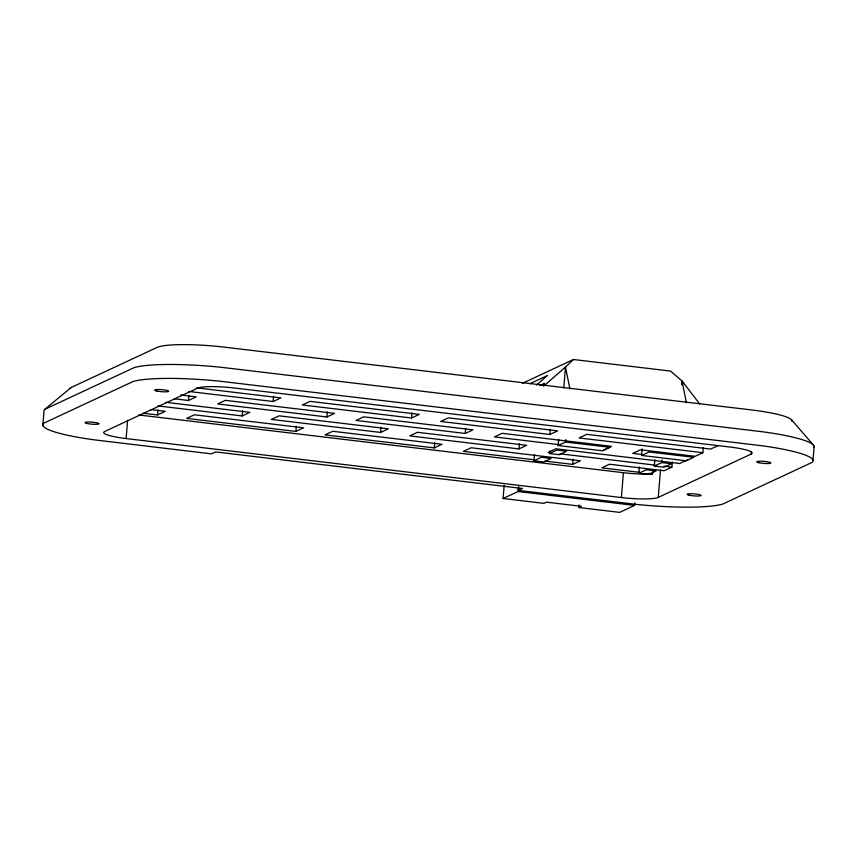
<?xml version="1.0" encoding="UTF-8"?>
<svg xmlns="http://www.w3.org/2000/svg" width="857" height="857" viewBox="0 0 857 857"><rect width="100%" height="100%" fill="white"/><g stroke="black" fill="none" stroke-linecap="round" stroke-linejoin="round"><path stroke-width="1.29" d="M42.85 425.308L43.996 411.392A79.637 11.495 4.7 0 1 44.982 409.207L70.745 387.825M751.353 451.478L751.139 454.081L658.251 497.403A30.241 4.371 4.7 0 1 621.379 497.542L126.108 438.559L127.618 420.241M143.205 413.224L157.517 414.938L157.934 409.764M174.175 398.784L188.476 400.487L188.904 395.323M157.892 405.918L242.188 415.956L242.617 410.782M188.851 391.467L273.147 401.515L273.576 396.341M295.901 431.414L303.635 427.804L194.389 414.788L186.644 418.398L295.901 431.414L296.318 426.24M326.86 416.973L334.605 413.363L225.348 400.348L217.614 403.958L326.86 416.973L327.288 411.799M380.572 432.431L388.307 428.821L279.061 415.816L271.315 419.427L380.572 432.431L381.001 427.268M411.531 417.991L419.277 414.381L310.02 401.376L302.285 404.986L411.531 417.991L411.96 412.828M434.285 447.9L442.019 444.29L332.773 431.275L325.028 434.885L434.285 447.9L434.703 442.726M465.244 433.46L472.989 429.839L363.732 416.834L355.998 420.444L465.244 433.46L465.672 428.286M579.053 504.891L578.839 507.526L581.421 506.316L546.466 502.159L543.884 503.359L503.091 498.506L504.184 485.201M518.956 448.918L526.691 445.308L417.445 432.292L409.7 435.902L518.956 448.918L519.374 443.744M503.091 498.506L518.057 491.522L518.356 487.794M518.389 490.408L522.513 488.49L215.643 451.939L211.518 453.867L94.377 439.855A79.637 11.495 4.7 0 1 43.836 423.133L132.974 381.558A79.637 11.495 4.7 0 1 220.099 381.226L761.477 445.704A79.637 11.495 4.7 0 1 812.018 462.426L722.88 504.002A79.637 11.495 4.7 0 1 635.755 504.334L518.389 490.408L518.699 486.615M533.954 460.809L541.442 457.284L551.147 458.474L543.67 461.966L533.954 460.809L534.479 454.467M549.915 434.478L557.661 430.867L448.404 417.852L440.669 421.462L549.915 434.478L550.344 429.303M549.444 453.546L556.921 450.064L566.638 451.221L559.15 454.703L549.444 453.546L549.648 451.018M558.121 445.522L565.609 442.03L610.055 447.322L602.578 450.814L558.121 445.522L558.646 439.191M563.777 388.028L565.491 367.096L573.44 359.512L670.56 371.081L682.033 380.979L699.687 403.915M565.609 442.03L565.813 439.502M545.02 461.087L572.669 464.376L573.087 459.213M621.379 497.542L623.414 472.689A30.241 4.371 4.7 0 0 652.52 473.889L652.734 471.307M578.839 507.526L619.632 512.379L634.587 505.405L634.791 502.92M638.872 473.246L646.328 469.775L656.034 470.932L648.556 474.392L638.872 473.246L639.386 466.926M641.647 455.463L649.124 451.982L693.816 457.295L686.328 460.787L641.647 455.463L642.182 448.864M654.319 466.047L661.808 462.555L671.513 463.712L664.036 467.204L654.319 466.047L654.844 459.716M658.251 497.403L660.501 470.043M661.808 462.555L662.011 460.027M639.515 472.336L601.796 467.847L609.541 464.237L664.164 470.739L671.909 467.129L672.327 461.966M681.701 384.9L682.033 380.979L686.436 402.822M641.861 454.489L632.766 453.407L640.5 449.796L695.123 456.299L702.869 452.689L703.297 447.525M813.004 460.252L814.15 446.326M536.493 385.05L547.43 375.516L529.637 383.818M542.502 385.039L544.495 383.304L539.899 385.446M543.627 386.143L565.491 367.096L569.905 388.939M44.982 409.207L134.121 367.632A79.637 11.495 4.7 0 1 221.245 367.299L762.623 431.778A79.637 11.495 4.7 0 1 814.043 447.45M157.517 414.938L165.251 411.328L150.95 409.614M188.476 400.487L196.221 396.877L180.613 395.023M242.188 415.956L249.933 412.346L165.626 402.297M273.147 401.515L280.892 397.905L196.596 387.857M522.374 383.336L573.44 359.512M548.084 452.389L555.829 448.779L679.644 463.519L687.389 459.909M572.669 464.376L580.403 460.766L471.157 447.75L463.412 451.36L534.489 459.834M603.628 449.936L611.373 446.326L502.116 433.31L494.382 436.92L558.871 444.601M718.348 445.469L710.614 449.079L586.788 434.338L579.053 437.948L702.869 452.689M559.942 453.803L654.78 465.094M664.004 466.187L671.909 467.129M648.62 473.428L652.52 473.889M138.77 414.97L623.414 472.689M518.057 491.522L634.587 505.405M791.557 419.834L813.497 445.147M791.932 421.43A55.448 8.002 4.7 0 0 750.968 409.871L224.63 347.181A55.448 8.002 4.7 0 0 157.024 347.439L71.881 387.15A55.448 8.002 4.7 0 0 70.135 388.564M751.139 454.081A30.241 4.371 4.7 0 0 729.746 447L234.475 388.017A30.241 4.371 4.7 0 0 197.603 388.157L104.715 431.478A30.241 4.371 4.7 0 0 126.108 438.559M156.756 391.006A7.06 1.018 4.7 0 0 168.518 391.488A7.06 1.018 4.7 0 0 159.884 389.539A7.06 1.018 4.7 0 0 156.756 391.006M87.082 423.497A7.06 1.018 4.7 0 0 98.844 423.979A7.06 1.018 4.7 0 0 90.21 422.04A7.06 1.018 4.7 0 0 87.082 423.497M758.841 462.716A7.06 1.018 4.7 0 0 770.604 463.198A7.06 1.018 4.7 0 0 761.969 461.248A7.06 1.018 4.7 0 0 758.841 462.716M689.178 495.207A7.06 1.018 4.7 0 0 700.94 495.689A7.06 1.018 4.7 0 0 692.306 493.75A7.06 1.018 4.7 0 0 689.178 495.207"/></g></svg>
